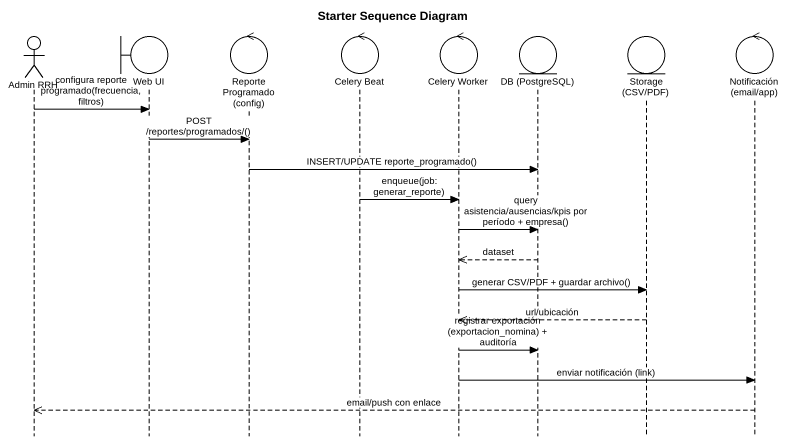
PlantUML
@startuml
title Starter Sequence Diagram
hide footbox
actor "Admin RRH" as Admin_RRH
boundary "Web UI" as Web_UI
control "ReporteProgramado (config)" as ReporteProgramado_config
control "Celery Beat" as Celery_Beat
control "Celery Worker" as Celery_Worker
entity "DB (PostgreSQL)" as DB_PostgreSQL
entity "Storage (CSV/PDF)" as Storage_CSV_PDF
control "Notificación (email/app)" as Notificación_email_app

Admin_RRH -> Web_UI : configura reporte programado(frecuencia, filtros)
Web_UI -> ReporteProgramado_config : POST /reportes/programados/()
ReporteProgramado_config -> DB_PostgreSQL : INSERT/UPDATE reporte_programado()
Celery_Beat -> Celery_Worker : enqueue(job: generar_reporte)
Celery_Worker -> DB_PostgreSQL : query asistencia/ausencias/kpis por período + empresa()
DB_PostgreSQL -->> Celery_Worker : dataset
Celery_Worker -> Storage_CSV_PDF : generar CSV/PDF + guardar archivo()
Storage_CSV_PDF -->> Celery_Worker : url/ubicación
Celery_Worker -> DB_PostgreSQL : registrar exportación (exportacion_nomina) + auditoría
Celery_Worker -> Notificación_email_app : enviar notificación (link)
Notificación_email_app -->> Admin_RRH : email/push con enlace
@enduml
